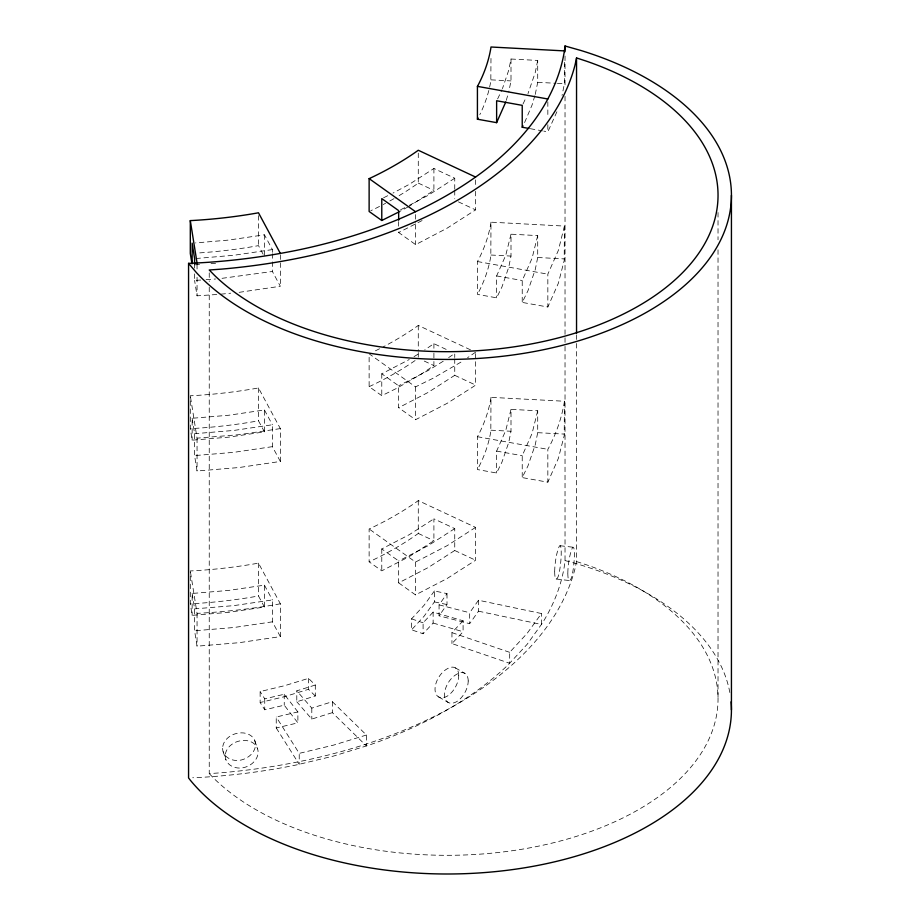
<?xml version="1.0" encoding="UTF-8"?>
<svg xmlns="http://www.w3.org/2000/svg" width="920" height="920" viewBox="0 0 920 920"><rect width="100%" height="100%" fill="white"/><g stroke="black" fill="none" stroke-linecap="round" stroke-linejoin="round"><path stroke-width="0.69" stroke-dasharray="4.6 3.45" d="M490.981 58.431L490.82 81.098A332.546 191.992 0 0 1 489.152 89.125M535.245 94.426L537.705 82.328L537.705 60.432L511.002 59.018L508.714 70.265L502.435 88.642M490.981 222.18L490.82 223.433A332.546 191.992 0 0 1 478.101 260.348L477.422 261.533L477.422 294.388L496.627 297.827L501.963 286.925L508.714 267.329L511.002 256.082L511.002 234.186L537.705 235.6L537.705 257.496L535.245 269.606L527.976 290.697L522.226 302.416L547.837 307.004L558.359 283.222L564.213 260.452L564.409 226.078L490.981 222.18L490.82 256.277A332.546 191.992 0 0 1 478.101 293.192L477.422 294.388M511.002 59.018L511.002 80.914L508.714 92.161M511.002 234.186L505.758 255.277L496.627 275.931L496.627 297.827M490.981 397.348L490.82 398.601A332.546 191.992 0 0 1 478.101 435.516L477.422 436.712L477.422 469.556L496.627 473.006L501.963 462.104L508.714 442.508L511.002 431.261L511.002 409.365L537.705 410.78L537.705 432.676L535.245 444.774L527.976 465.865L522.226 477.595L547.837 482.183L558.359 458.39L564.213 435.62L564.409 401.247L490.981 397.348L490.82 431.445A332.546 191.992 0 0 1 478.101 468.36L477.422 469.556M537.705 60.432L535.245 72.53L527.976 93.621M511.002 409.365L505.758 430.456L496.627 451.099L496.627 473.006M537.705 235.6L532.059 258.301L522.226 280.519L522.226 302.416M564.409 62.318L564.409 83.743L562.051 95.404M537.705 410.78L532.059 433.481L522.226 455.699L522.226 477.595M564.409 401.247L564.213 402.776A406.295 234.565 0 0 1 548.676 447.879L547.837 449.339L547.837 482.183M565.029 346.403L565.029 560.579L564.213 567.007A406.295 234.565 0 0 1 542.42 623.035L527.16 644.299L508.369 664.608A406.295 234.565 0 0 1 368.747 745.211L333.592 756.056L296.757 764.865A406.295 234.565 0 0 1 199.697 777.457L192.74 777.745M564.409 226.078L558.359 250.378L547.837 274.16L547.837 307.004M576.541 343.471L576.541 561.568L575.034 568.617A419.704 242.316 0 0 1 221.455 772.754L209.242 773.628L209.242 287.212M506.264 100.326L508.024 94.461M534.842 95.76L532.059 105.029L524.561 122.647M556.899 111.791L547.837 131.836L543.8 131.112M497.628 98.912L501.963 89.861M523.009 103.983L526.274 97.186M434.412 590.95L424.131 605.222L411.55 618.861L411.55 629.82L423.096 633.754L433.124 623.058L433.124 612.11L463.093 620.77L463.093 631.73L451.95 643.586L509.68 663.274L509.68 652.326L527.16 633.351L541.466 613.525L478.492 600.242L469.671 612.743L469.671 623.691L439.058 615.813L439.058 604.865L447.005 593.607L434.412 590.95L434.412 601.898L424.131 616.17L411.55 629.82M447.005 593.607L447.005 604.555L439.058 615.813M478.492 600.242L478.492 611.19L469.671 623.691M433.124 612.11L423.096 622.806L423.096 633.754M463.093 620.77L451.95 632.638L451.95 643.586M454.744 189.186L454.744 178.238L433.906 168.498L409.239 184.356L393.012 193.085M418.278 153.099L418.278 183.091L416.933 184.08A332.546 191.992 0 0 1 395.025 198.041M433.906 168.498L433.906 190.394L409.239 206.252M454.744 178.238L428.202 195.304L407.169 206.471M475.582 191.314L475.582 209.886L447.166 228.148L417.622 243.605L415.529 244.559L398.659 232.518L398.659 228.413M470.488 349.83L418.278 325.416L416.933 326.416A332.546 191.992 0 0 1 383.203 346.874M446.166 349.404L433.906 343.678L424.718 349.922M433.906 361.468L433.906 365.573L421.176 374.187L396.704 388.32L381.777 395.669L369.127 386.641L369.127 355.223M475.582 352.21L467.59 357.673M454.744 358.892L454.744 375.314L428.202 392.38L398.659 407.698L398.659 385.802L381.777 373.773L409.239 359.536M475.582 353.636L475.582 385.054L473.949 386.262L447.166 403.328L415.529 419.727L398.659 407.698M398.659 582.866L415.529 594.906L447.166 578.496L475.582 560.234L475.582 527.39L418.278 500.595L416.933 501.584A332.546 191.992 0 0 1 370.841 528.195L369.127 528.977L369.127 561.821L381.777 570.837L409.239 556.6L433.906 540.741L433.906 518.846L454.744 528.597L454.744 550.493L428.202 567.548L398.659 582.866L398.659 560.97L381.777 548.941L409.239 534.704L433.906 518.846M418.278 500.595L418.278 533.439L416.933 534.428A332.546 191.992 0 0 1 370.841 561.039L369.127 561.821M454.744 528.597L428.202 545.652L398.659 560.97M475.582 527.39L447.166 545.652L415.529 562.051L369.127 528.977M443.221 361.238L428.202 370.484L398.659 385.802M448.638 357.615L454.744 353.418L454.744 357.523M414.011 356.638L419.98 353.016M460.92 362.135L432.722 378.419L415.529 386.883L369.127 353.797M408.135 206.862L399.05 211.853M422.073 220.57L398.659 232.518M383.594 197.777L388.091 195.534M400.614 209.748L405.916 207.103M369.127 386.641L370.841 385.871A332.546 191.992 0 0 0 415.782 360.065M315.307 685.032L296.792 690.828L296.792 701.776L315.307 695.98L315.307 685.032L308.487 678.362L284.855 685.63L260.142 691.564L260.142 702.512L264.741 709.792L284.245 705.192L297.884 722.867L276.241 727.961L276.241 717.013L297.884 711.919L297.884 722.867M315.307 695.98L308.487 689.31L284.855 696.578L260.142 702.512M332.35 701.695L332.35 712.644L366.436 745.97L366.436 735.022L332.35 701.695L311.799 708.124L296.792 690.828M332.35 712.644L311.799 719.072L296.792 701.776M366.436 735.022L333.592 745.108L299.23 753.365L276.241 717.013M297.884 711.919L284.245 694.244L264.741 698.844L260.142 691.564M272.389 252.321L272.389 249.584L264.442 234.807L228.677 240.074L195.488 242.937M263.12 254.242L258.474 245.617L256.404 246.008A332.546 191.992 0 0 1 197.88 253.011M272.389 249.584L233.91 255.265L197.075 258.416M239.142 292.341L280.347 286.269L272.389 271.492L221.202 278.438M192.142 418.278L194.591 433.699L194.591 455.595L197.052 471.005L239.142 467.521L280.347 461.449L280.347 428.605L258.474 387.941L256.404 388.332A332.546 191.992 0 0 1 192.475 395.68L190.302 395.772L190.302 428.616L192.142 440.174L228.677 437.149L264.442 431.871L264.442 409.975L228.677 415.253L192.142 418.278L192.142 440.174M264.442 431.871L258.474 420.785L256.404 421.187A332.546 191.992 0 0 1 192.475 428.524L190.302 428.616M280.347 461.449L272.389 446.66L272.389 424.764L233.91 430.433L194.591 433.699M272.389 446.66L233.91 452.329L194.591 455.595M192.142 593.457L194.591 608.867L194.591 630.775L197.052 646.185L239.142 642.689L280.347 636.617L280.347 603.773L258.474 563.12L256.404 563.511A332.546 191.992 0 0 1 192.475 570.848L190.302 570.941L190.302 603.796L192.142 615.353L228.677 612.329L264.442 607.05L264.442 585.154L228.677 590.421L192.142 593.457L192.142 615.353M264.442 607.05L258.474 595.964L256.404 596.356A332.546 191.992 0 0 1 192.475 603.704L190.302 603.796M280.347 636.617L272.389 621.839L272.389 599.943L233.91 605.613L194.591 608.867M280.347 603.773L277.817 604.256A406.295 234.565 0 0 1 199.697 613.226L197.052 613.341L190.302 570.941M272.389 621.839L233.91 627.509L194.591 630.775M280.347 428.605L239.142 434.677L197.052 438.161L190.302 395.772M215.613 263.281L208.932 263.879M220.892 294.17L230.724 293.192M199.513 264.546L192.142 265.006M200.732 280.059L194.591 280.416L194.591 273.573M206.114 279.668L215.556 279.002M216.786 294.503L197.052 295.837L194.591 280.416M490.981 79.844L511.002 80.914M537.705 82.328L555.979 83.294M557.382 83.375L564.409 83.743M490.981 255.024L511.002 256.082M537.705 257.496L564.409 258.923M490.981 430.192L511.002 431.261M537.705 432.676L564.409 434.091M560.073 545.732L573.217 547.239M556.174 579.025L569.319 580.531M530.322 128.696L542.443 130.87M477.422 261.533L547.837 274.16M496.627 275.931L522.226 280.519M477.422 436.712L547.837 449.339M496.627 451.099L522.226 455.699M434.412 601.898L447.005 604.555M478.492 611.19L541.466 624.473L541.466 613.525M565.029 560.579L568.709 561.51A284.268 164.117 0 0 1 730.066 693.795M439.058 604.865L469.671 612.743M433.124 623.058L463.093 631.73M576.541 561.568L586.419 564.799A270.859 156.377 0 0 1 638.698 809.508A270.859 156.377 0 0 1 214.843 779.32L209.242 773.628M411.55 618.861L423.096 622.806M451.95 632.638L509.68 652.326M418.278 183.091L433.906 190.394M458.424 201.859L475.582 209.886M424.281 361.077L433.906 365.573M454.744 375.314L475.582 385.054M418.278 533.439L433.906 540.741M454.744 550.493L475.582 560.234M455.342 667.874L464.83 673.348M438.587 696.9L448.063 702.374M276.241 727.961L299.23 764.313L299.23 753.365M264.442 409.975L272.389 424.764M264.442 585.154L272.389 599.943M254.794 740.703L257.623 748.914M223.111 751.64L225.952 759.851M718.025 212.52L718.025 239.786M718.025 249.826L718.025 698.935M576.541 334.868L576.541 342.044M565.029 56.062L565.029 87.688M565.029 96.312L565.029 336.352M565.029 337.778L565.029 344.966M547.837 101.844L547.837 117.553M547.837 124.695L547.837 131.836M475.582 179.894L475.582 185.61M454.744 190.555L454.744 198.777M433.906 343.678L433.906 351.888M433.906 353.257L433.906 360.099M418.278 325.416L418.278 351.129M418.278 352.555L418.278 358.259M415.529 214.567L415.529 223.134M415.529 224.56L415.529 244.559M415.529 386.883L415.529 419.727M415.529 562.051L415.529 594.906M398.659 221.57L398.659 227.044M381.777 373.773L381.777 395.669M381.777 548.941L381.777 570.837M311.799 708.124L311.799 719.072M308.487 678.362L308.487 689.31M284.245 694.244L284.245 705.192M280.347 254.851L280.347 286.269M272.389 253.69L272.389 260.544M272.389 261.912L272.389 271.492M264.741 698.844L264.741 709.792M264.442 234.807L264.442 256.703M258.474 215.625L258.474 245.617M258.474 387.941L258.474 420.785M258.474 563.12L258.474 595.964M209.242 272.872L209.242 281.474M197.052 264.419L197.052 270.135M197.052 277.276L197.052 295.837M197.052 438.161L197.052 471.005M197.052 613.341L197.052 646.185M194.591 263.994L194.591 268.099M379.546 348.749A332.546 191.992 0 0 1 373.347 351.82M488.819 90.459A332.546 191.992 0 0 1 479.826 114.62M393.863 198.708A332.546 191.992 0 0 1 386.803 202.63M385.606 203.262A332.546 191.992 0 0 1 383.203 204.539M379.546 206.425A332.546 191.992 0 0 1 370.841 210.691M468.211 680.972A16.767 9.441 -61.2 0 0 456.653 674.291A16.767 9.913 -58.8 0 0 444.509 694.657A16.767 9.913 -58.8 0 0 456.653 701.672A16.767 9.441 -61.2 0 0 468.211 680.972M458.735 675.498A16.767 9.441 -61.2 0 0 447.166 668.817A16.767 9.913 -58.8 0 0 435.022 689.183A16.767 9.913 -58.8 0 0 447.166 696.198A16.767 9.441 -61.2 0 0 458.735 675.498M222.617 748.362A16.767 13.489 -16.7 0 0 239.142 760.391A16.767 13.351 -21.3 0 0 255.507 744.579A16.767 13.351 -21.3 0 0 239.142 733.021A16.767 13.489 -16.7 0 0 222.617 748.362M225.239 755.952A16.767 13.489 -16.7 0 0 241.753 767.981A16.767 13.351 -21.3 0 0 258.117 752.181A16.767 13.351 -21.3 0 0 241.753 740.611A16.767 13.489 -16.7 0 0 225.239 755.952M554.691 571.849A16.767 3.001 -82.6 0 0 558.359 576.092A16.767 2.334 -84.3 0 0 561.223 552.862A16.767 2.334 -84.3 0 0 558.359 548.722A16.767 3.001 -82.6 0 0 554.691 571.849M567.835 573.355A16.767 3.001 -82.6 0 0 571.515 577.599A16.767 2.334 -84.3 0 0 574.379 554.38A16.767 2.334 -84.3 0 0 571.515 550.229A16.767 3.001 -82.6 0 0 567.835 573.355"/><path stroke-width="1.38" d="M564.409 50.899L565.029 46L581.175 50.565A284.268 164.117 0 0 1 648.174 311.351A284.268 164.117 0 0 1 196.466 272.676L188.565 263.35C224.905 261.958 261.108 257.508 296.757 250.297A406.295 234.565 0 0 0 401.902 217.844C431.767 204.964 460.448 189.083 486.208 169.177A406.295 234.565 0 0 0 542.42 108.468C553.15 90.804 561.2 71.392 564.409 50.899L490.981 47L490.82 48.254A332.546 191.992 0 0 1 478.101 85.169L477.422 86.365L477.422 119.209L496.627 122.647L505.758 102.005M576.541 57.937L575.034 64.998A419.704 242.316 0 0 1 221.455 269.123L209.242 269.997L214.843 275.701A270.859 156.377 0 0 0 638.698 305.877A270.859 156.377 0 0 0 586.419 61.168L576.541 57.937L576.541 333.431M477.422 119.209L478.101 118.013M528.966 128.455L522.226 127.248L523.009 125.879M399.05 211.853L381.777 220.489L369.127 211.473L369.127 178.618L370.841 177.847A332.546 191.992 0 0 0 416.933 151.236L418.278 150.248L475.582 177.042M191.935 263.718L190.302 253.448L190.302 220.593L192.475 220.501A332.546 191.992 0 0 0 256.404 213.164L258.474 212.773L280.347 253.425M477.422 86.365L547.837 98.992M369.127 178.618L415.529 211.703M190.302 220.593L197.052 262.993M731.434 195.304L731.434 709.883M565.029 46L565.029 51.75M522.226 127.248L522.226 105.351L496.627 100.751L496.627 122.647M398.659 220.202L398.659 210.623L381.777 198.593L381.777 220.489M194.591 263.994L194.591 258.52L192.142 243.11L192.142 263.637M188.565 263.35L188.565 777.929L190.187 780.045A284.268 164.117 0 0 0 516.235 869.078A284.268 164.117 0 0 0 731.089 701.822"/></g></svg>
